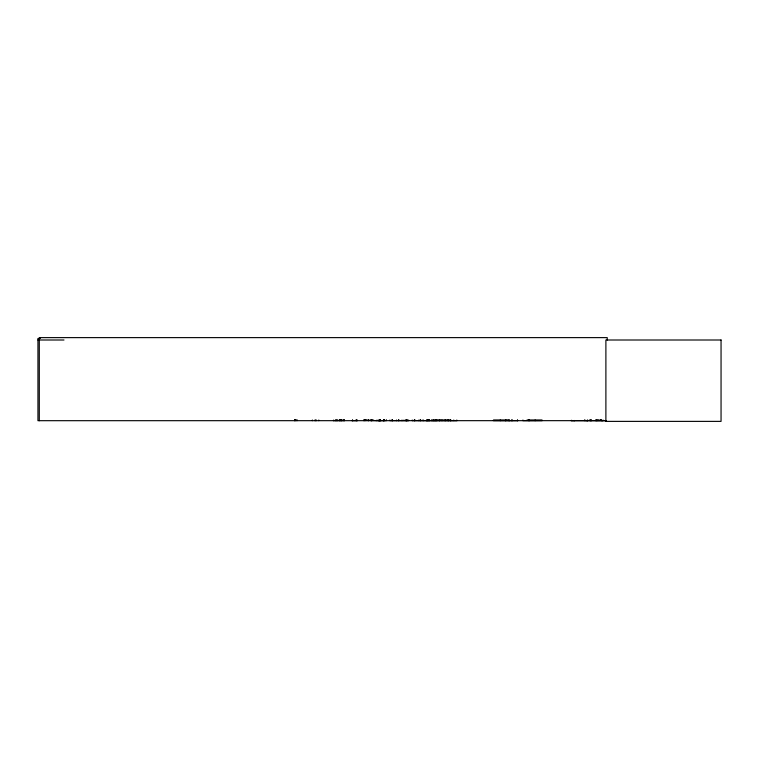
<?xml version="1.0" encoding="UTF-8"?>
<svg xmlns="http://www.w3.org/2000/svg" width="759" height="759" viewBox="0 0 759 759"><rect width="100%" height="100%" fill="white"/><g stroke="black" fill="none" stroke-linecap="round" stroke-linejoin="round"><path stroke-width="1.14" d="M433.512 420.666L433.503 419.85M445.713 420.666L445.723 420.021M453.768 420.59L453.787 420.021M403.94 420.59L403.978 420.021M344.263 420.609L344.301 420.078M590.132 420.59L589.866 420.05M422.175 420.59L422.241 420.021M597.57 420.334L597.551 420.05M598.405 420.334L598.453 420.05M598.604 420.05L598.547 420.676M378.181 420.695L386.265 420.609L386.397 420.021M351.958 420.695L357.271 420.609M427.763 420.609L427.744 419.85M571.138 420.657L606.346 420.666L37.95 420.695L37.95 338.476L40.322 338.476M574.297 420.657L573.795 420.676L574.639 420.495M584.373 420.676L584.544 420.05M585.426 420.676L584.999 420.021M587.438 420.657L586.849 420.695L587.276 420.334M587.713 420.05L587.646 420.676L587.181 420.334M589.316 420.495L589.914 420.334M599.79 420.05L599.61 420.676M602.257 420.676L602.608 420.676M333.429 420.609L344.301 420.524M509.317 420.609L509.374 420.078M378.58 420.609L378.646 420.078L378.713 420.695M571.366 420.495L572.295 420.657L571.394 420.334M586.669 420.495L586.944 420.676M600.388 420.495L599.79 420.334M602.893 420.676L603.054 420.05M379.519 420.609L379.585 420.078L379.661 420.695M386.141 420.609L386.217 420.078M408.494 420.609L390.05 420.609M352.423 420.609L352.499 420.078M37.95 340.004L63.984 340.004M435.419 420.163L450.618 420.163M493.416 420.163L508.606 420.163M526.936 420.163L542.135 420.163M435.391 420.363L450.647 420.382M493.388 420.363L508.644 420.382M526.907 420.382L542.163 420.382M363.865 420.078L377.356 420.666M493.397 420.647L517.904 420.666M542.154 420.647L522.932 420.666L522.932 420.021M439.66 420.59L439.746 419.68M434.926 420.609L434.85 420.078M379.405 420.609L379.329 420.078M368.789 420.609L368.703 420.078M412.393 420.609L456.975 420.695L456.804 420.021M429.347 420.609L429.281 420.078M517.562 420.609L517.515 420.078M439.414 420.59L439.565 420.021M429.717 420.59L429.651 420.021M366.464 420.59L366.407 420.021M415.107 420.59L415.069 420.021M384.177 420.524L384.225 419.85M597.295 420.666L597.21 420.021M607.228 340.004L607.228 337.622L39.288 337.622L39.288 420.695M601.441 419.85L601.441 420.695M601.09 419.85L601.09 420.695M596.925 420.021L596.925 420.695M596.204 419.85L596.204 420.695M595.853 419.85L595.853 420.695M591.318 419.85L591.318 420.695M590.891 419.85L590.891 420.695M590.189 420.021L590.189 420.695M535.133 420.021L535.133 420.695M529.241 419.85L529.241 420.695M528.824 419.85L528.824 420.695M517.458 420.021L517.458 420.695M512.126 419.85L512.126 420.695M511.803 419.85L511.803 420.695M509.431 420.021L509.431 420.695M508.255 420.021L508.255 420.695M505.883 419.85L505.883 420.695M505.56 419.85L505.56 420.695M500.228 420.021L500.228 420.695M450.761 419.85L450.761 420.695M450.353 419.85L450.353 420.695M448.417 419.85L448.417 420.695M448.009 419.85L448.009 420.695M444.983 420.021L444.983 420.695M441.966 420.021L441.966 420.695M439.414 419.85L439.395 420.695L439.347 420.021M436.899 420.021L436.899 420.695M436.008 419.85L436.008 420.695M435.837 419.85L435.837 420.695M434.774 420.021L434.774 420.695M433.844 419.85L433.844 420.695M432.137 419.85L432.137 420.695M431.871 419.85L431.937 420.695M429.214 420.021L429.214 420.695M428.332 420.021L428.332 420.695M428.256 420.078L428.18 420.609L428.076 419.85M427.27 419.85L427.27 420.695M427.108 419.85L427.108 420.695M423.541 420.021L423.541 420.695M420.543 419.85L420.543 420.695M420.144 419.85L420.144 420.695M418.883 420.021L418.883 420.695M414.547 419.85L414.547 420.695M414.319 419.85L414.319 420.695M412.251 420.021L412.251 420.695M408.636 420.021L408.636 420.695M407.203 419.68L407.203 420.695M406.862 420.021L406.938 420.695M406.577 419.85L406.577 420.695M406.34 419.85L406.34 420.695M405.553 419.85L405.543 420.695M402.004 420.021L402.004 420.695M398.902 419.85L398.902 420.695M398.503 419.85L398.503 420.695M396.54 420.021L396.54 420.695M392.498 420.021L392.498 420.695M392.194 419.85L392.194 420.695M391.967 419.85L391.967 420.695M389.908 420.021L389.908 420.695M384.092 420.021L384.092 420.695M383.997 419.85L383.997 420.695M383.741 419.85L383.741 420.695M383.475 419.85L383.475 420.695M380.515 419.85L380.515 420.695M380.344 419.85L380.344 420.695M379.244 420.021L379.244 420.695M377.024 420.021L377.024 420.695M372.935 419.68L372.897 420.695M371.749 419.68L371.796 420.695M371.635 419.85L371.635 420.695M371.227 419.85L371.227 420.695M370.857 419.85L370.857 420.695M368.627 420.021L368.627 420.695M368.049 420.021L368.049 420.695M365.041 419.85L365.041 420.695M364.88 419.85L364.88 420.695M363.779 420.021L363.779 420.695M357.432 420.021L357.432 420.695M356.332 419.85L356.332 420.695M356.161 419.85L356.161 420.695M352.584 420.021L352.584 420.695M344.339 420.021L344.339 420.695M343.799 419.68L343.799 420.695M342.907 419.85L342.907 420.695M341.578 419.68L341.588 420.695M341.427 419.68L341.427 420.695M340.393 419.68L340.393 420.695M339.89 419.85L339.89 420.695M339.529 419.85L339.529 420.695M337.698 419.68L337.698 420.695M336.512 419.68L336.512 420.695M335.639 419.68L335.639 420.695M333.732 420.021L333.732 420.695M318.789 420.021L318.789 420.695M316.256 420.021L316.256 420.695M315.611 420.021L315.611 420.695M314.919 420.021L314.919 420.695M312.338 420.021L312.338 420.695M297.006 419.68L297.006 420.695M295.82 419.68L295.82 420.695M294.947 419.68L294.947 420.695M294.634 419.68L294.634 420.695M600.322 420.524L600.369 420.021L600.322 420.524M721.05 340.004L605.891 340.004L605.891 421.378L721.05 421.378L721.05 340.004M426.605 420.609L426.577 420.078L426.549 420.695"/></g></svg>
